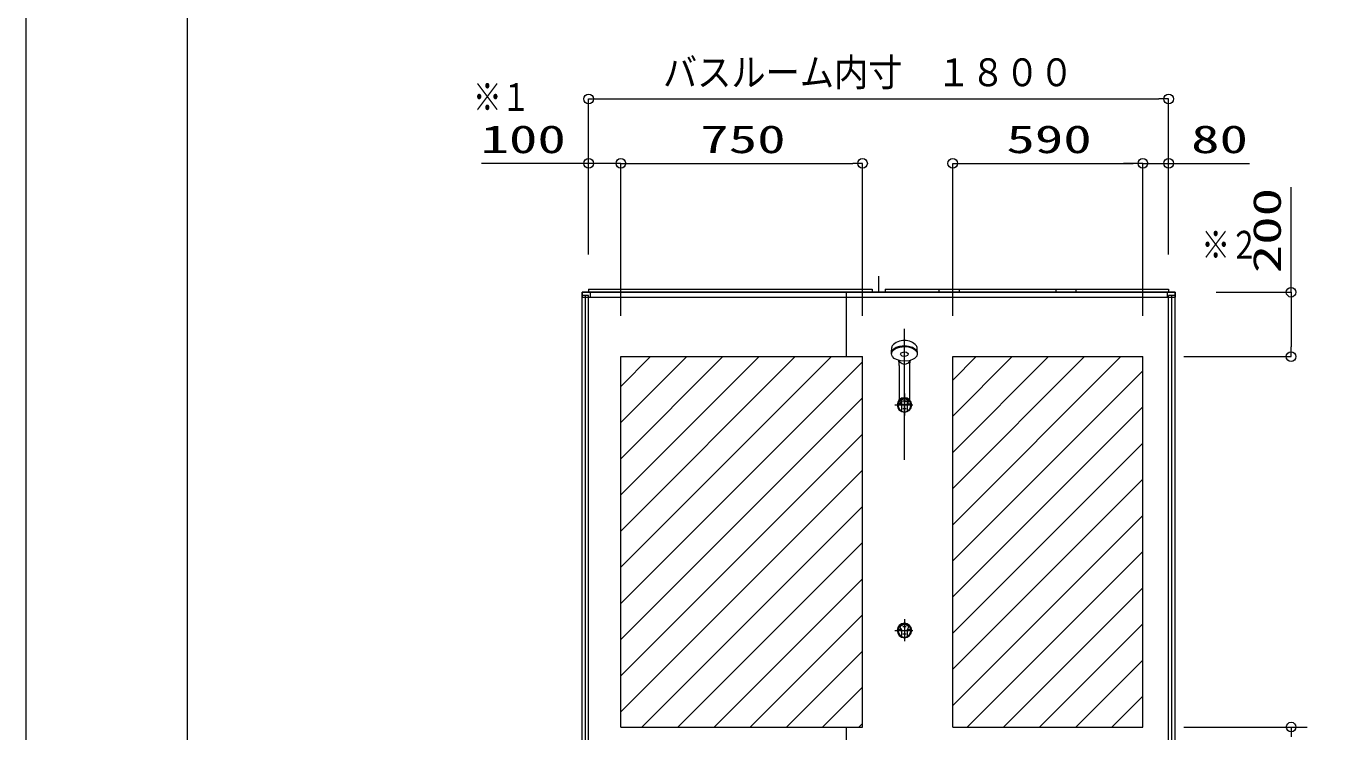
# Model space of a CAD drawing. Units: millimetres on the paper. Extents: x -305 to 305, y -152 to 152.
# Drawn here: x -301 to -220.2, y 48.8 to 92.6 of the extents above; entities that cross this region are included whole.
import ezdxf
from ezdxf.enums import TextEntityAlignment as Align

# ---------------------------------------------------------------- set-up
doc = ezdxf.new("R2010")
doc.units = ezdxf.units.MM
doc.linetypes.add('LONG_CHAIN', pattern=[21, 18, -1, 1, -1])
for name, color, linetype, lineweight in [('0-0_0', 7, 'Continuous', 9), ('0-1_VIEW0002', 7, 'Continuous', 9), ('0-3_図面枠', 3, 'Continuous', 9), ('0-4_DEFPOINTS', 7, 'Continuous', 9)]:
    doc.layers.add(name, color=color, linetype=linetype, lineweight=lineweight)
doc.styles.add('ＭＳ ゴシック', font='')
doc.styles.get('ＭＳ ゴシック').set_extended_font_data('MS Gothic')

# ---------------------------------------------------------------- blocks, each defined once
blk = doc.blocks.new('_ORIGIN')
at = {"layer": '0-0_0'}
blk.add_line((0, 0), (-1, 0), dxfattribs=at)
blk.add_circle((0, 0), 0.5, dxfattribs=at)

msp = doc.modelspace()

# ---------------------------------------------------------------- linework, layer by layer
at = {"layer": '0-0_0'}
for p, q in [((-264.1, 58.983), (-251.029, 72.053)), ((-264.1, 61.228), (-253.274, 72.053)), ((-264.1, 63.473), (-255.519, 72.053)), ((-264.1, 65.718), (-257.764, 72.053)), ((-264.1, 67.963), (-260.009, 72.053)), ((-264.1, 70.208), (-262.254, 72.053)), ((-243.5, 61.622), (-233.069, 72.053)), ((-243.5, 63.867), (-235.314, 72.053)), ((-243.5, 66.112), (-237.559, 72.053)), ((-243.5, 68.357), (-239.804, 72.053)), ((-243.5, 70.602), (-242.049, 72.053)), ((-264.1, 56.737), (-249.1, 71.738)), ((-243.5, 59.377), (-231.7, 71.177)), ((-264.1, 54.492), (-249.1, 69.492)), ((-243.5, 57.132), (-231.7, 68.932)), ((-264.1, 52.247), (-249.1, 67.247)), ((-243.5, 54.887), (-231.7, 66.687)), ((-264.1, 50.002), (-249.1, 65.002)), ((-243.5, 52.642), (-231.7, 64.442)), ((-262.804, 49.053), (-249.1, 62.757)), ((-243.5, 50.397), (-231.7, 62.197)), ((-260.559, 49.053), (-249.1, 60.512)), ((-242.598, 49.053), (-231.7, 59.952)), ((-258.314, 49.053), (-249.1, 58.267)), ((-240.353, 49.053), (-231.7, 57.707)), ((-256.068, 49.053), (-249.1, 56.022)), ((-238.108, 49.053), (-231.7, 55.462)), ((-253.823, 49.053), (-249.1, 53.777)), ((-235.863, 49.053), (-231.7, 53.216)), ((-251.578, 49.053), (-249.1, 51.532)), ((-233.618, 49.053), (-231.7, 50.971)), ((-249.333, 49.053), (-249.1, 49.287))]:
    msp.add_line(p, q, dxfattribs=at)
at = {"layer": '0-1_VIEW0002'}
for p, q in [((-266.1, 78.793), (-266.1, 88.053)), ((-265.5, 88.053), (-230.7, 88.053)), ((-230.1, 78.793), (-230.1, 88.053)), ((-266.7, 84.053), (-267.3, 84.053)), ((-264.1, 84.053), (-266.1, 84.053)), ((-264.1, 75.593), (-264.1, 84.053)), ((-264.1, 74.593), (-264.1, 84.053)), ((-263.5, 84.053), (-262.9, 84.053)), ((-263.5, 84.053), (-249.7, 84.053)), ((-249.1, 74.593), (-249.1, 84.053)), ((-243.5, 74.593), (-243.5, 84.053)), ((-242.9, 84.053), (-232.3, 84.053)), ((-232.3, 84.053), (-232.9, 84.053)), ((-231.7, 75.593), (-231.7, 84.053)), ((-231.7, 84.053), (-230.1, 84.053)), ((-231.7, 74.593), (-231.7, 84.053)), ((-229.5, 84.053), (-228.9, 84.053)), ((-222.499, 76.053), (-222.499, 82.569)), ((-248.1, 77.053), (-248.1, 76.053)), ((-266.5, 76.053), (-229.7, 76.053)), ((-266.5, 76.053), (-266.5, 75.753)), ((-266.1, 76.253), (-266.1, 76.053)), ((-266.1, 76.253), (-248.5, 76.253)), ((-266, 76.053), (-266, 75.753)), ((-248.5, 76.253), (-248.5, 76.053)), ((-247.7, 76.253), (-230.1, 76.253)), ((-247.7, 76.253), (-247.7, 76.053)), ((-244.34, 76.053), (-244.34, 76.253)), ((-243.1, 76.253), (-243.1, 76.053)), ((-237.1, 76.253), (-237.1, 76.053)), ((-235.86, 76.253), (-235.86, 76.053)), ((-230.2, 76.053), (-230.2, 75.753)), ((-230.1, 76.253), (-230.1, 76.053)), ((-229.7, 76.053), (-229.7, 75.753)), ((-227.16, 76.053), (-222.499, 76.053)), ((-266.5, 75.753), (-229.7, 75.753)), ((-222.499, 75.453), (-222.499, 72.653)), ((-264.1, 49.053), (-264.1, 72.053)), ((-264.1, 72.053), (-249.1, 72.053)), ((-249.1, 49.053), (-249.1, 72.053)), ((-247.299, 72.307), (-247.291, 72.621)), ((-245.7, 72.307), (-245.709, 72.621)), ((-243.5, 72.053), (-231.7, 72.053)), ((-243.5, 49.053), (-243.5, 72.053)), ((-231.7, 49.053), (-231.7, 72.053)), ((-229.16, 72.053), (-222.499, 72.053)), ((-246.83, 71.674), (-246.83, 71.673)), ((-246.83, 71.506), (-246.83, 71.663)), ((-246.83, 71.506), (-246.83, 69.42)), ((-246.17, 71.673), (-246.17, 71.674)), ((-246.17, 71.506), (-246.17, 71.663)), ((-246.17, 69.418), (-246.17, 71.506)), ((-246.699, 69.123), (-246.858, 69.123)), ((-246.68, 69.299), (-246.68, 69.175)), ((-246.675, 69.113), (-246.675, 68.733)), ((-246.5, 69.22), (-246.5, 69.228)), ((-246.325, 69.113), (-246.325, 68.733)), ((-246.32, 69.298), (-246.32, 69.175)), ((-246.3, 69.123), (-246.142, 69.123)), ((-246.779, 68.713), (-246.695, 68.713)), ((-246.22, 68.713), (-246.305, 68.713)), ((-246.699, 55.123), (-246.858, 55.123)), ((-246.675, 55.113), (-246.675, 54.733)), ((-246.325, 55.113), (-246.325, 54.733)), ((-246.3, 55.123), (-246.142, 55.123)), ((-246.779, 54.713), (-246.695, 54.713)), ((-246.22, 54.713), (-246.305, 54.713)), ((-264.1, 49.053), (-249.1, 49.053)), ((-243.5, 49.053), (-231.7, 49.053)), ((-229.16, 49.053), (-221.498, 49.053))]:
    msp.add_line(p, q, dxfattribs=at)
at = {"layer": '0-1_VIEW0002', "color": 5}
for p, q in [((-266.5, 36.933), (-266.5, 76.053)), ((-229.7, 76.053), (-266.5, 76.053)), ((-250.1, 72.053), (-250.1, 76.053)), ((-229.7, 36.933), (-229.7, 76.053)), ((-266.1, 75.853), (-266.5, 75.853)), ((-266.3, 36.133), (-266.3, 75.853)), ((-266.1, 36.133), (-266.1, 75.853)), ((-230.1, 36.133), (-230.1, 75.853)), ((-229.7, 75.853), (-230.1, 75.853)), ((-229.9, 36.133), (-229.9, 75.853)), ((-250.1, 36.133), (-250.1, 49.053))]:
    msp.add_line(p, q, dxfattribs=at)
at = {"layer": '0-1_VIEW0002', "color": 4, "linetype": 'LONG_CHAIN'}
msp.add_line((-246.5, 65.645), (-246.5, 73.776), dxfattribs=at)
at = {"layer": '0-1_VIEW0002', "linetype": 'LONG_CHAIN'}
for p, q in [((-246.5, 69.758), (-246.5, 68.396)), ((-247.1, 69.053), (-245.983, 69.053)), ((-246.4, 69.283), (-246.6, 69.283)), ((-246.4, 68.823), (-246.6, 68.823)), ((-247.1, 55.053), (-245.983, 55.053)), ((-246.4, 55.283), (-246.6, 55.283)), ((-246.5, 55.758), (-246.5, 54.396)), ((-246.4, 54.823), (-246.6, 54.823))]:
    msp.add_line(p, q, dxfattribs=at)
at = {"layer": '0-1_VIEW0002', "color": 4}
msp.add_line((-246.5, 55.427), (-246.49, 55.427), dxfattribs=at)
at = {"layer": '0-1_VIEW0002'}
for points in [[(-266.1, 78.393), (-266.1, 84.053), (-272.745, 84.053)], [(-230.1, 78.393), (-230.1, 84.053), (-225.085, 84.053)], [(-247.297, 72.259), (-247.299, 72.293), (-247.26, 72.431), (-247.133, 72.564), (-247.004, 72.637), (-246.794, 72.705), (-246.5, 72.736), (-246.246, 72.714), (-246.003, 72.64), (-245.869, 72.566), (-245.749, 72.446), (-245.713, 72.374), (-245.7, 72.293), (-245.702, 72.259)], [(-246.834, 71.812), (-246.831, 71.771), (-246.83, 71.717), (-246.83, 71.663)], [(-246.183, 71.771), (-246.265, 71.654), (-246.402, 71.583), (-246.5, 71.571), (-246.647, 71.6), (-246.77, 71.69), (-246.816, 71.771)], [(-246.165, 71.812), (-246.168, 71.772), (-246.17, 71.717), (-246.17, 71.663)], [(-246.17, 69.418), (-246.254, 69.33), (-246.397, 69.277), (-246.499, 69.268), (-246.654, 69.29), (-246.783, 69.359), (-246.83, 69.42)], [(-246.723, 69.164), (-246.758, 69.249), (-246.749, 69.297), (-246.718, 69.344), (-246.598, 69.413), (-246.503, 69.427), (-246.5, 69.427)], [(-246.32, 69.175), (-246.32, 69.169), (-246.332, 69.126), (-246.372, 69.087), (-246.5, 69.053), (-246.598, 69.072), (-246.667, 69.126), (-246.68, 69.169), (-246.679, 69.175)], [(-246.276, 69.164), (-246.241, 69.249), (-246.25, 69.297), (-246.282, 69.344), (-246.402, 69.413), (-246.497, 69.427), (-246.5, 69.427)], [(-246.723, 55.164), (-246.758, 55.249), (-246.749, 55.297), (-246.718, 55.344), (-246.598, 55.413), (-246.503, 55.427), (-246.5, 55.427)], [(-246.276, 55.164), (-246.241, 55.249), (-246.25, 55.297), (-246.282, 55.344), (-246.402, 55.413), (-246.497, 55.427), (-246.5, 55.427)]]:
    msp.add_lwpolyline(points, dxfattribs=at)
for points in [[(-246.5, 71.771), (-246.753, 71.794), (-246.997, 71.869), (-247.13, 71.945), (-247.25, 72.068), (-247.286, 72.142), (-247.299, 72.224), (-247.26, 72.365), (-247.133, 72.501), (-247.004, 72.576), (-246.794, 72.646), (-246.5, 72.678), (-246.246, 72.654), (-246.003, 72.579), (-245.869, 72.503), (-245.749, 72.381), (-245.713, 72.307), (-245.7, 72.224), (-245.739, 72.084), (-245.866, 71.948), (-245.996, 71.872), (-246.205, 71.803)], [(-246.5, 72.071), (-246.631, 72.093), (-246.723, 72.158), (-246.74, 72.208), (-246.701, 72.284), (-246.588, 72.336), (-246.5, 72.346), (-246.368, 72.324), (-246.277, 72.259), (-246.26, 72.208), (-246.299, 72.133), (-246.411, 72.08)]]:
    msp.add_lwpolyline(points, close=True, dxfattribs=at)
for centre, radius, start, end in [((-246.5, 72.063), 1, 41.29928, 138.70072), ((-247.131, 72.617), 0.16, 138.70072, 178.5), ((-246.884, 72.621), 0.01, 305, 312.69134), ((-245.869, 72.617), 0.16, 1.5, 41.29928), ((-247.428, 71.651), 0.6, 3.81289, 16.0401), ((-245.571, 71.651), 0.6, 163.9599, 176.18711), ((-246.5, 69.053), 0.45, 90, 270), ((-246.5, 69.053), 0.399, 301.55659, 238.4434), ((-246.858, 69.083), 0.04, 90, 175.19782), ((-246.842, 69.163), 0.04, 162.15522, 270), ((-246.693, 69.19), 0.04, 220.93736, 254.38727), ((-246.715, 69.113), 0.04, 360, 74.38727), ((-246.5, 69.053), 0.45, 270, 90), ((-246.285, 69.113), 0.04, 105.61273, 180), ((-246.306, 69.19), 0.04, 285.61273, 319.06264), ((-246.158, 69.163), 0.04, 270, 17.84478), ((-246.142, 69.083), 0.04, 4.80218, 90), ((-246.779, 68.753), 0.04, 227.06229, 270), ((-246.5, 69.053), 0.421, 233.88129, 306.1187), ((-246.695, 68.733), 0.02, 270, 0.00001), ((-246.305, 68.733), 0.02, 180, 270), ((-246.22, 68.753), 0.04, 270, 312.93771), ((-246.5, 55.053), 0.45, 90, 270), ((-246.5, 55.053), 0.399, 301.55659, 238.4434), ((-246.858, 55.083), 0.04, 90, 175.19782), ((-246.842, 55.163), 0.04, 162.15522, 270), ((-246.693, 55.19), 0.04, 220.93736, 254.38727), ((-246.715, 55.113), 0.04, 360, 74.38727), ((-246.5, 55.053), 0.45, 270, 90), ((-246.285, 55.113), 0.04, 105.61273, 180), ((-246.306, 55.19), 0.04, 285.61273, 319.06264), ((-246.158, 55.163), 0.04, 270, 17.84478), ((-246.142, 55.083), 0.04, 4.80218, 90), ((-246.779, 54.753), 0.04, 227.06229, 270), ((-246.5, 55.053), 0.421, 233.88129, 306.1187), ((-246.695, 54.733), 0.02, 270, 0.00001), ((-246.305, 54.733), 0.02, 180, 270), ((-246.22, 54.753), 0.04, 270, 312.93771)]:
    msp.add_arc(centre, radius, start, end, dxfattribs=at)
at = {"layer": '0-3_図面枠'}
msp.add_lwpolyline([(-291.017, -138.498), (108.983, -138.498), (108.983, 138.502), (-291.017, 138.502)], close=True, dxfattribs=at)
at = {"layer": '0-4_DEFPOINTS'}
msp.add_line((-301.017, -148.498), (-301.017, 148.502), dxfattribs=at)

# ---------------------------------------------------------------- block references
at = {"layer": '0-1_VIEW0002', "xscale": 0.6, "yscale": 0.6}
for p, rotation in [((-266.1, 88.053), 180), ((-264.1, 84.053), 180), ((-264.1, 84.053), 180), ((-243.5, 84.053), 180), ((-230.1, 84.053), 180), ((-222.499, 76.053), 90), ((-222.499, 72.053), 270), ((-222.498, 49.053), 90)]:
    msp.add_blockref('_ORIGIN', p, dxfattribs=dict(at, rotation=rotation))
for p in [(-230.1, 88.053), (-266.1, 84.053), (-249.1, 84.053), (-231.7, 84.053), (-231.7, 84.053)]:
    msp.add_blockref('_ORIGIN', p, dxfattribs=at)

# ---------------------------------------------------------------- texts
at = {"layer": '0-1_VIEW0002', "style": 'ＭＳ ゴシック'}
for s, width, p in [('バスルーム内寸\u3000１８００', 0.9, (-261.487, 88.323)), ('※１', 0.75, (-273.273, 86.786)), ('100', 1.5, (-272.809, 84.17)), ('750', 1.5, (-259.17, 84.17)), ('590', 1.5, (-240.17, 84.17)), ('80', 1.5, (-228.707, 84.17)), ('※２', 0.75, (-228.067, 77.614))]:
    msp.add_text(s, height=1.73, dxfattribs=dict(at, width=width)).set_placement(p, align=Align.BOTTOM_LEFT)
at = {"layer": '0-1_VIEW0002', "style": 'ＭＳ ゴシック', "width": 1.5}
msp.add_text('200', height=1.73, rotation=90, dxfattribs=at).set_placement((-222.616, 77.233), align=Align.BOTTOM_LEFT)

doc.saveas('drawing.dxf')
